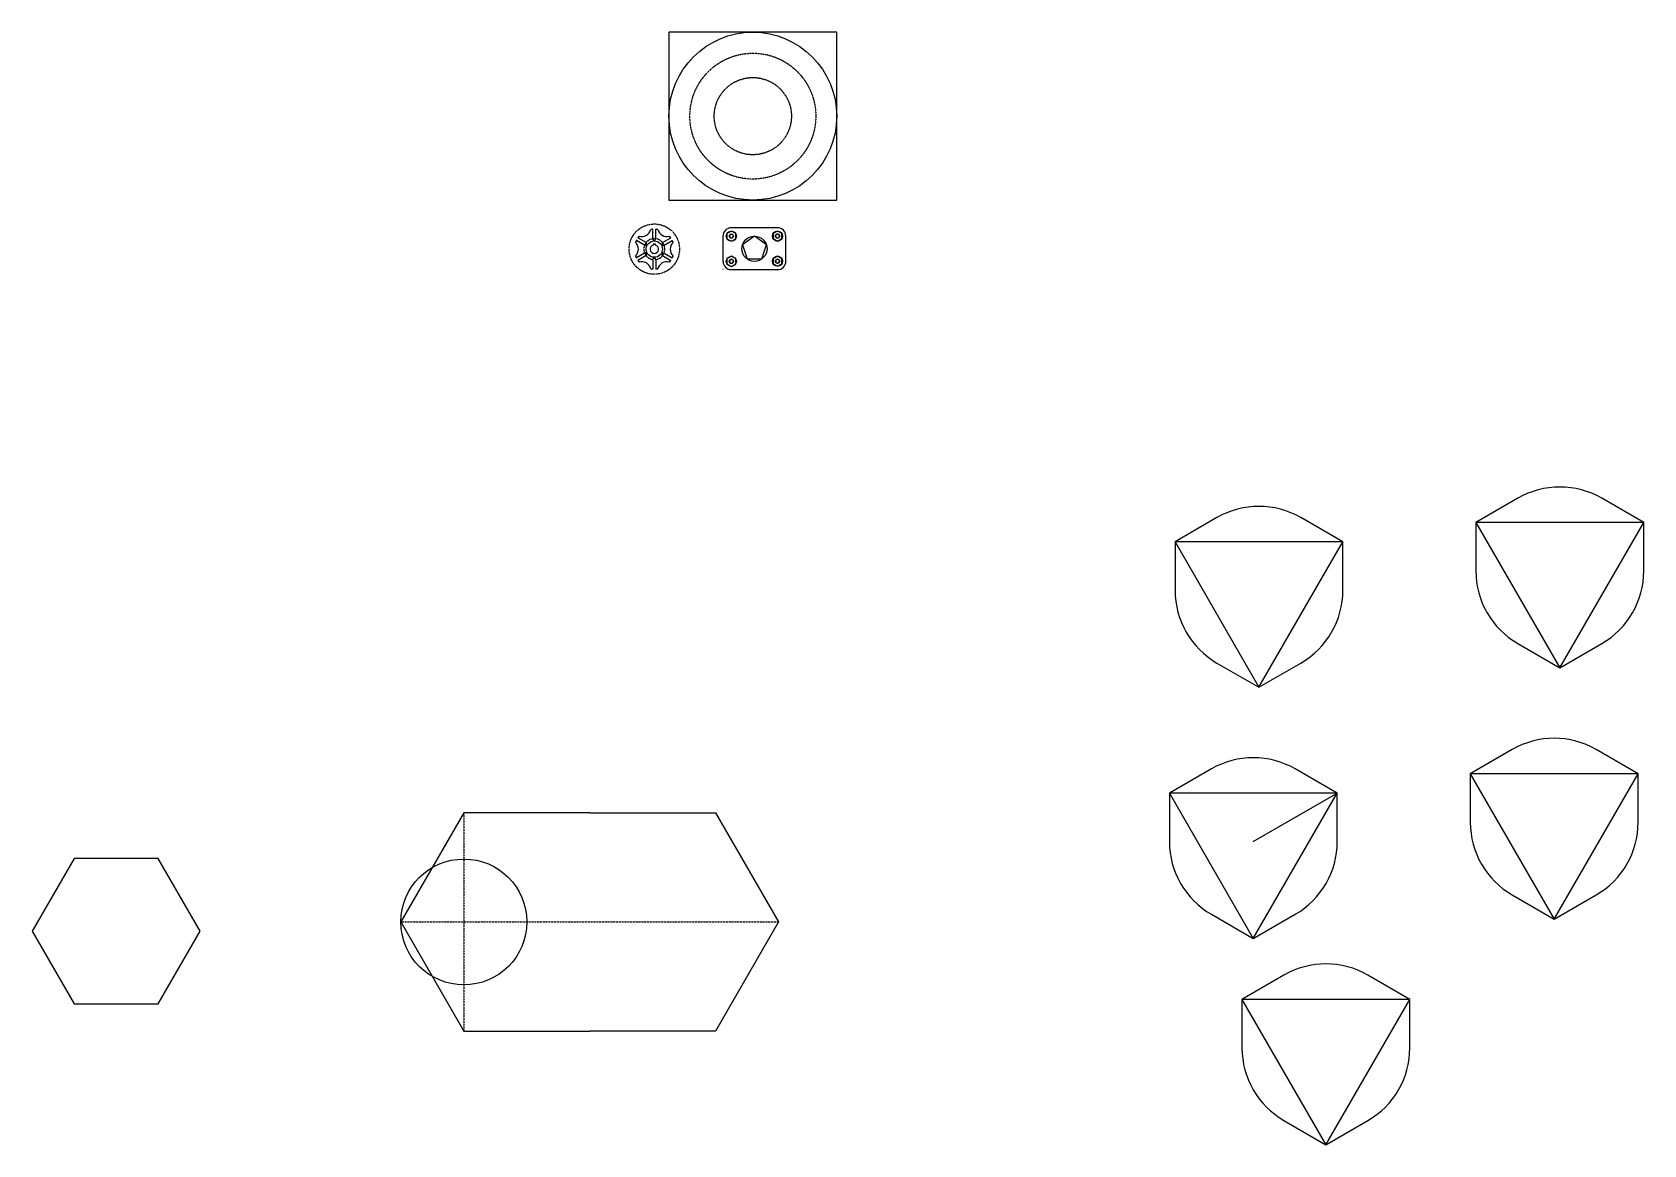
# Model space of a CAD drawing. Header units: inches. Extents: x 338 to 4178, y 348 to 2999.
import ezdxf

# ---------------------------------------------------------------- set-up
doc = ezdxf.new("R2010")
doc.units = ezdxf.units.IN
doc.header["$MEASUREMENT"] = 0
doc.linetypes.add('CENTER', pattern=[2, 1.25, -0.25, 0.25, -0.25])
doc.linetypes.add('HIDDEN', pattern=[0.375, 0.25, -0.125])
for name, color, linetype in [('보조선', 10, 'HIDDEN'), ('숨은선', 7, 'HIDDEN'), ('중심선', 1, 'CENTER')]:
    doc.layers.add(name, color=color, linetype=linetype)

# ---------------------------------------------------------------- blocks, each defined once
blk = doc.blocks.new('물방울')
for points in [[(100, 288.7), (0, 230.9), (0, 115.5)], [(400, 115.5), (400, 230.9), (300, 288.7)], [(400, 230.9), (0, 230.9), (200, -115.5), (400, 230.9)], [(100, -57.7), (200, -115.5), (300, -57.7)]]:
    blk.add_lwpolyline(points)
for start, end in [(60, 120), (180, 240), (300, 0)]:
    blk.add_arc((200, 115.5), 200, start, end)
blk = doc.blocks.new('원')
for points in [[(0, -12), (10.4, -6), (10.4, 6), (0, 12), (-10.4, 6), (-10.4, -6)], [(0, 5), (-4.8, 1.5), (-2.9, -4), (2.9, -4), (4.8, 1.5)]]:
    blk.add_lwpolyline(points, close=True)
for radius in [12, 5]:
    blk.add_circle((0, 0), radius)
blk = doc.blocks.new('*U10')
for p, q in [((-3.5, 9.7), (-3.5, -12.9)), ((3.5, 9.7), (3.5, -12.9))]:
    blk.add_line(p, q)
blk.add_arc((0, 9.4), 3.5, 4.014, 175.986)
blk = doc.blocks.new('*U11')
at = {"color": 0, "linetype": 'ByBlock', "lineweight": -2, "transparency": 16777216}
for p, rotation in [((1790.3, 2499), 240), ((1820.1, 2516.2), 180), ((1849.9, 2499), 120), ((1790.3, 2464.5), 299.9999999999999), ((1849.9, 2464.5), 59.99999999999997)]:
    blk.add_blockref('*U10', p, dxfattribs=dict(at, rotation=rotation))
blk.add_blockref('*U10', (1820.1, 2447.3), dxfattribs=at)

msp = doc.modelspace()

# ---------------------------------------------------------------- linework, layer by layer
for p, q in [((2254.9, 2998.6), (1854.9, 2998.6)), ((1854.9, 2998.6), (1854.9, 2798.6)), ((2254.9, 2598.6), (2254.9, 2998.6)), ((1854.9, 2798.6), (1854.9, 2598.6)), ((1854.9, 2598.6), (2254.9, 2598.6)), ((1983.7, 2512.6), (1983.7, 2452.6)), ((2058.7, 2532.6), (2003.7, 2532.6)), ((2113.7, 2532.6), (2058.7, 2532.6)), ((2133.7, 2512.8), (2133.4, 2512.8)), ((2133.7, 2452.8), (2133.7, 2512.8)), ((2133.7, 2512.8), (2133.7, 2512.8)), ((2133.7, 2512.8), (2133.7, 2512.8)), ((2133.7, 2512.8), (2133.7, 2512.8)), ((1822.6, 2493.7), (1817.6, 2493.7)), ((1817.6, 2493.7), (1817.6, 2491.4)), ((1820.1, 2481.7), (1820.1, 2481.7)), ((1822.6, 2491.4), (1822.6, 2493.7)), ((1983.7, 2452.6), (1983.9, 2452.6)), ((1983.7, 2432.8), (1983.7, 2432.6)), ((2003.7, 2432.8), (2058.7, 2432.8)), ((2003.7, 2432.8), (2003.7, 2432.6)), ((2058.7, 2432.8), (2113.7, 2432.8)), ((3247.6, 1069.9), (3447.6, 1185.3)), ((1366.2, 1138.2), (1216.2, 878.4)), ((1666.2, 1138.2), (1366.2, 1138.2)), ((1666.2, 1138.2), (1966.2, 1138.2)), ((1966.2, 1138.2), (2116.2, 878.4)), ((1216.2, 878.4), (1366.2, 618.6)), ((2116.2, 878.4), (1966.2, 618.6)), ((1366.2, 618.6), (1666.2, 618.6)), ((1966.2, 618.6), (1666.2, 618.6))]:
    msp.add_line(p, q)
for points in [[(2058.7, 2512.6), (2030.1, 2491.8), (2041, 2458.3), (2076.3, 2458.3), (2087.2, 2491.8)], [(437.7, 1029.8), (337.7, 856.6), (437.7, 683.4), (637.7, 683.4), (737.7, 856.6), (637.7, 1029.8)]]:
    msp.add_lwpolyline(points, close=True)
for points in [[(3878, 1888.1), (3778, 1830.4), (3778, 1714.9)], [(4178, 1714.9), (4178, 1830.4), (4078, 1888.1)], [(3161, 1841.9), (3061, 1784.2), (3061, 1668.7)], [(3461, 1668.7), (3461, 1784.2), (3361, 1841.9)], [(4178, 1830.4), (3778, 1830.4), (3978, 1484), (4178, 1830.4)], [(3461, 1784.2), (3061, 1784.2), (3261, 1437.8), (3461, 1784.2)], [(3878, 1541.7), (3978, 1484), (4078, 1541.7)], [(3161, 1495.5), (3261, 1437.8), (3361, 1495.5)], [(3864.6, 1289.3), (3764.6, 1231.6), (3764.6, 1116.1)], [(4164.6, 1116.1), (4164.6, 1231.6), (4064.6, 1289.3)], [(3147.6, 1243.1), (3047.6, 1185.3), (3047.6, 1069.9)], [(3447.6, 1069.9), (3447.6, 1185.3), (3347.6, 1243.1)], [(4164.6, 1231.6), (3764.6, 1231.6), (3964.6, 885.2), (4164.6, 1231.6)], [(3447.6, 1185.3), (3047.6, 1185.3), (3247.6, 838.9), (3447.6, 1185.3)], [(3864.6, 942.9), (3964.6, 885.2), (4064.6, 942.9)], [(3147.6, 896.7), (3247.6, 838.9), (3347.6, 896.7)]]:
    msp.add_lwpolyline(points)
for centre, radius in [((2054.9, 2798.6), 200), ((1820.1, 2481.7), 19.5), ((2058.7, 2482.6), 30), ((2113.7, 2512.8), 12), ((2003.7, 2452.6), 12), ((2113.7, 2452.8), 12), ((1366.2, 878.4), 150)]:
    msp.add_circle(centre, radius)
for centre, radius, start, end in [((1820.1, 2481.7), 47.5, 154.2152, 160.4757), ((1760.1, 2481.7), 22, 313.8148, 46.1852), ((1820.1, 2481.7), 47.5, 139.5243, 145.7848), ((1820.1, 2481.7), 47.5, 139.5243, 145.7848), ((1790.1, 2533.7), 22, 253.8148, 346.1852), ((1820.1, 2481.7), 47.5, 94.2152, 100.4757), ((1820.1, 2481.7), 47.5, 79.5243, 85.7848), ((1820.1, 2481.7), 47.5, 79.5243, 85.7848), ((1850.1, 2533.7), 22, 193.8148, 286.1852), ((1820.1, 2481.7), 47.5, 34.2152, 40.4757), ((1880.1, 2481.7), 22, 133.8148, 226.1852), ((1820.1, 2481.7), 47.5, 19.5243, 25.7848), ((1820.1, 2481.7), 47.5, 19.5243, 25.7848), ((2003.7, 2512.6), 20, 90, 180), ((2113.7, 2512.8), 19.8, 0, 90), ((1820.1, 2481.7), 47.5, 199.5243, 205.7848), ((1820.1, 2481.7), 47.5, 199.5243, 205.7848), ((1820.1, 2481.7), 10, 104.4775, 75.5225), ((1820.1, 2481.7), 47.5, 334.2152, 340.4757), ((1820.1, 2481.7), 47.5, 214.2152, 220.4757), ((1790.1, 2429.8), 22, 13.8148, 106.1852), ((1820.1, 2481.7), 47.5, 259.5243, 265.7848), ((1820.1, 2481.7), 47.5, 259.5243, 265.7848), ((1820.1, 2481.7), 47.5, 274.2152, 280.4757), ((1850.1, 2429.8), 22, 73.8148, 166.1852), ((1820.1, 2481.7), 47.5, 319.5243, 325.7848), ((1820.1, 2481.7), 47.5, 319.5243, 325.7848), ((2003.7, 2452.6), 19.8, 180, 270), ((2113.7, 2452.8), 20, 270, 0), ((3978, 1714.9), 200, 60, 120), ((3261, 1668.7), 200, 60, 120), ((3978, 1714.9), 200, 180, 240), ((3978, 1714.9), 200, 300, 0), ((3261, 1668.7), 200, 180, 240), ((3261, 1668.7), 200, 300, 0), ((3964.6, 1116.1), 200, 60, 120), ((3247.6, 1069.9), 200, 60, 120), ((3964.6, 1116.1), 200, 180, 240), ((3964.6, 1116.1), 200, 300, 0), ((3247.6, 1069.9), 200, 180, 240), ((3247.6, 1069.9), 200, 300, 0)]:
    msp.add_arc(centre, radius, start, end)
at = {"layer": '보조선'}
for p, q in [((1366.2, 1138.2), (1366.2, 618.6)), ((1216.2, 878.4), (2116.2, 878.4))]:
    msp.add_line(p, q, dxfattribs=at)
msp.add_circle((1820.1, 2481.7), 60, dxfattribs=at)
for radius, start, end in [(47.5, 154.2152, 160.4757), (47.5, 139.5243, 145.7848), (25, 278.028, 261.972), (47.5, 94.2152, 100.4757), (47.5, 79.5243, 85.7848), (47.5, 34.2152, 40.4757), (47.5, 19.5243, 25.7848), (47.5, 199.5243, 205.7848), (47.5, 334.2152, 340.4757), (47.5, 214.2152, 220.4757), (47.5, 259.5243, 265.7848), (47.5, 274.2152, 280.4757), (47.5, 319.5243, 325.7848)]:
    msp.add_arc((1820.1, 2481.7), radius, start, end, dxfattribs=at)
at = {"layer": '숨은선'}
msp.add_circle((2054.9, 2798.6), 150, dxfattribs=at)
at = {"layer": '중심선'}
msp.add_circle((2054.9, 2798.6), 92, dxfattribs=at)

# ---------------------------------------------------------------- block references
for name, p in [('*U11', (0, 0)), ('원', (2003.7, 2512.6)), ('원', (2113.7, 2512.8)), ('원', (2003.7, 2452.6)), ('원', (2113.7, 2452.8)), ('물방울', (3220.6, 463))]:
    msp.add_blockref(name, p)

doc.saveas('drawing.dxf')
